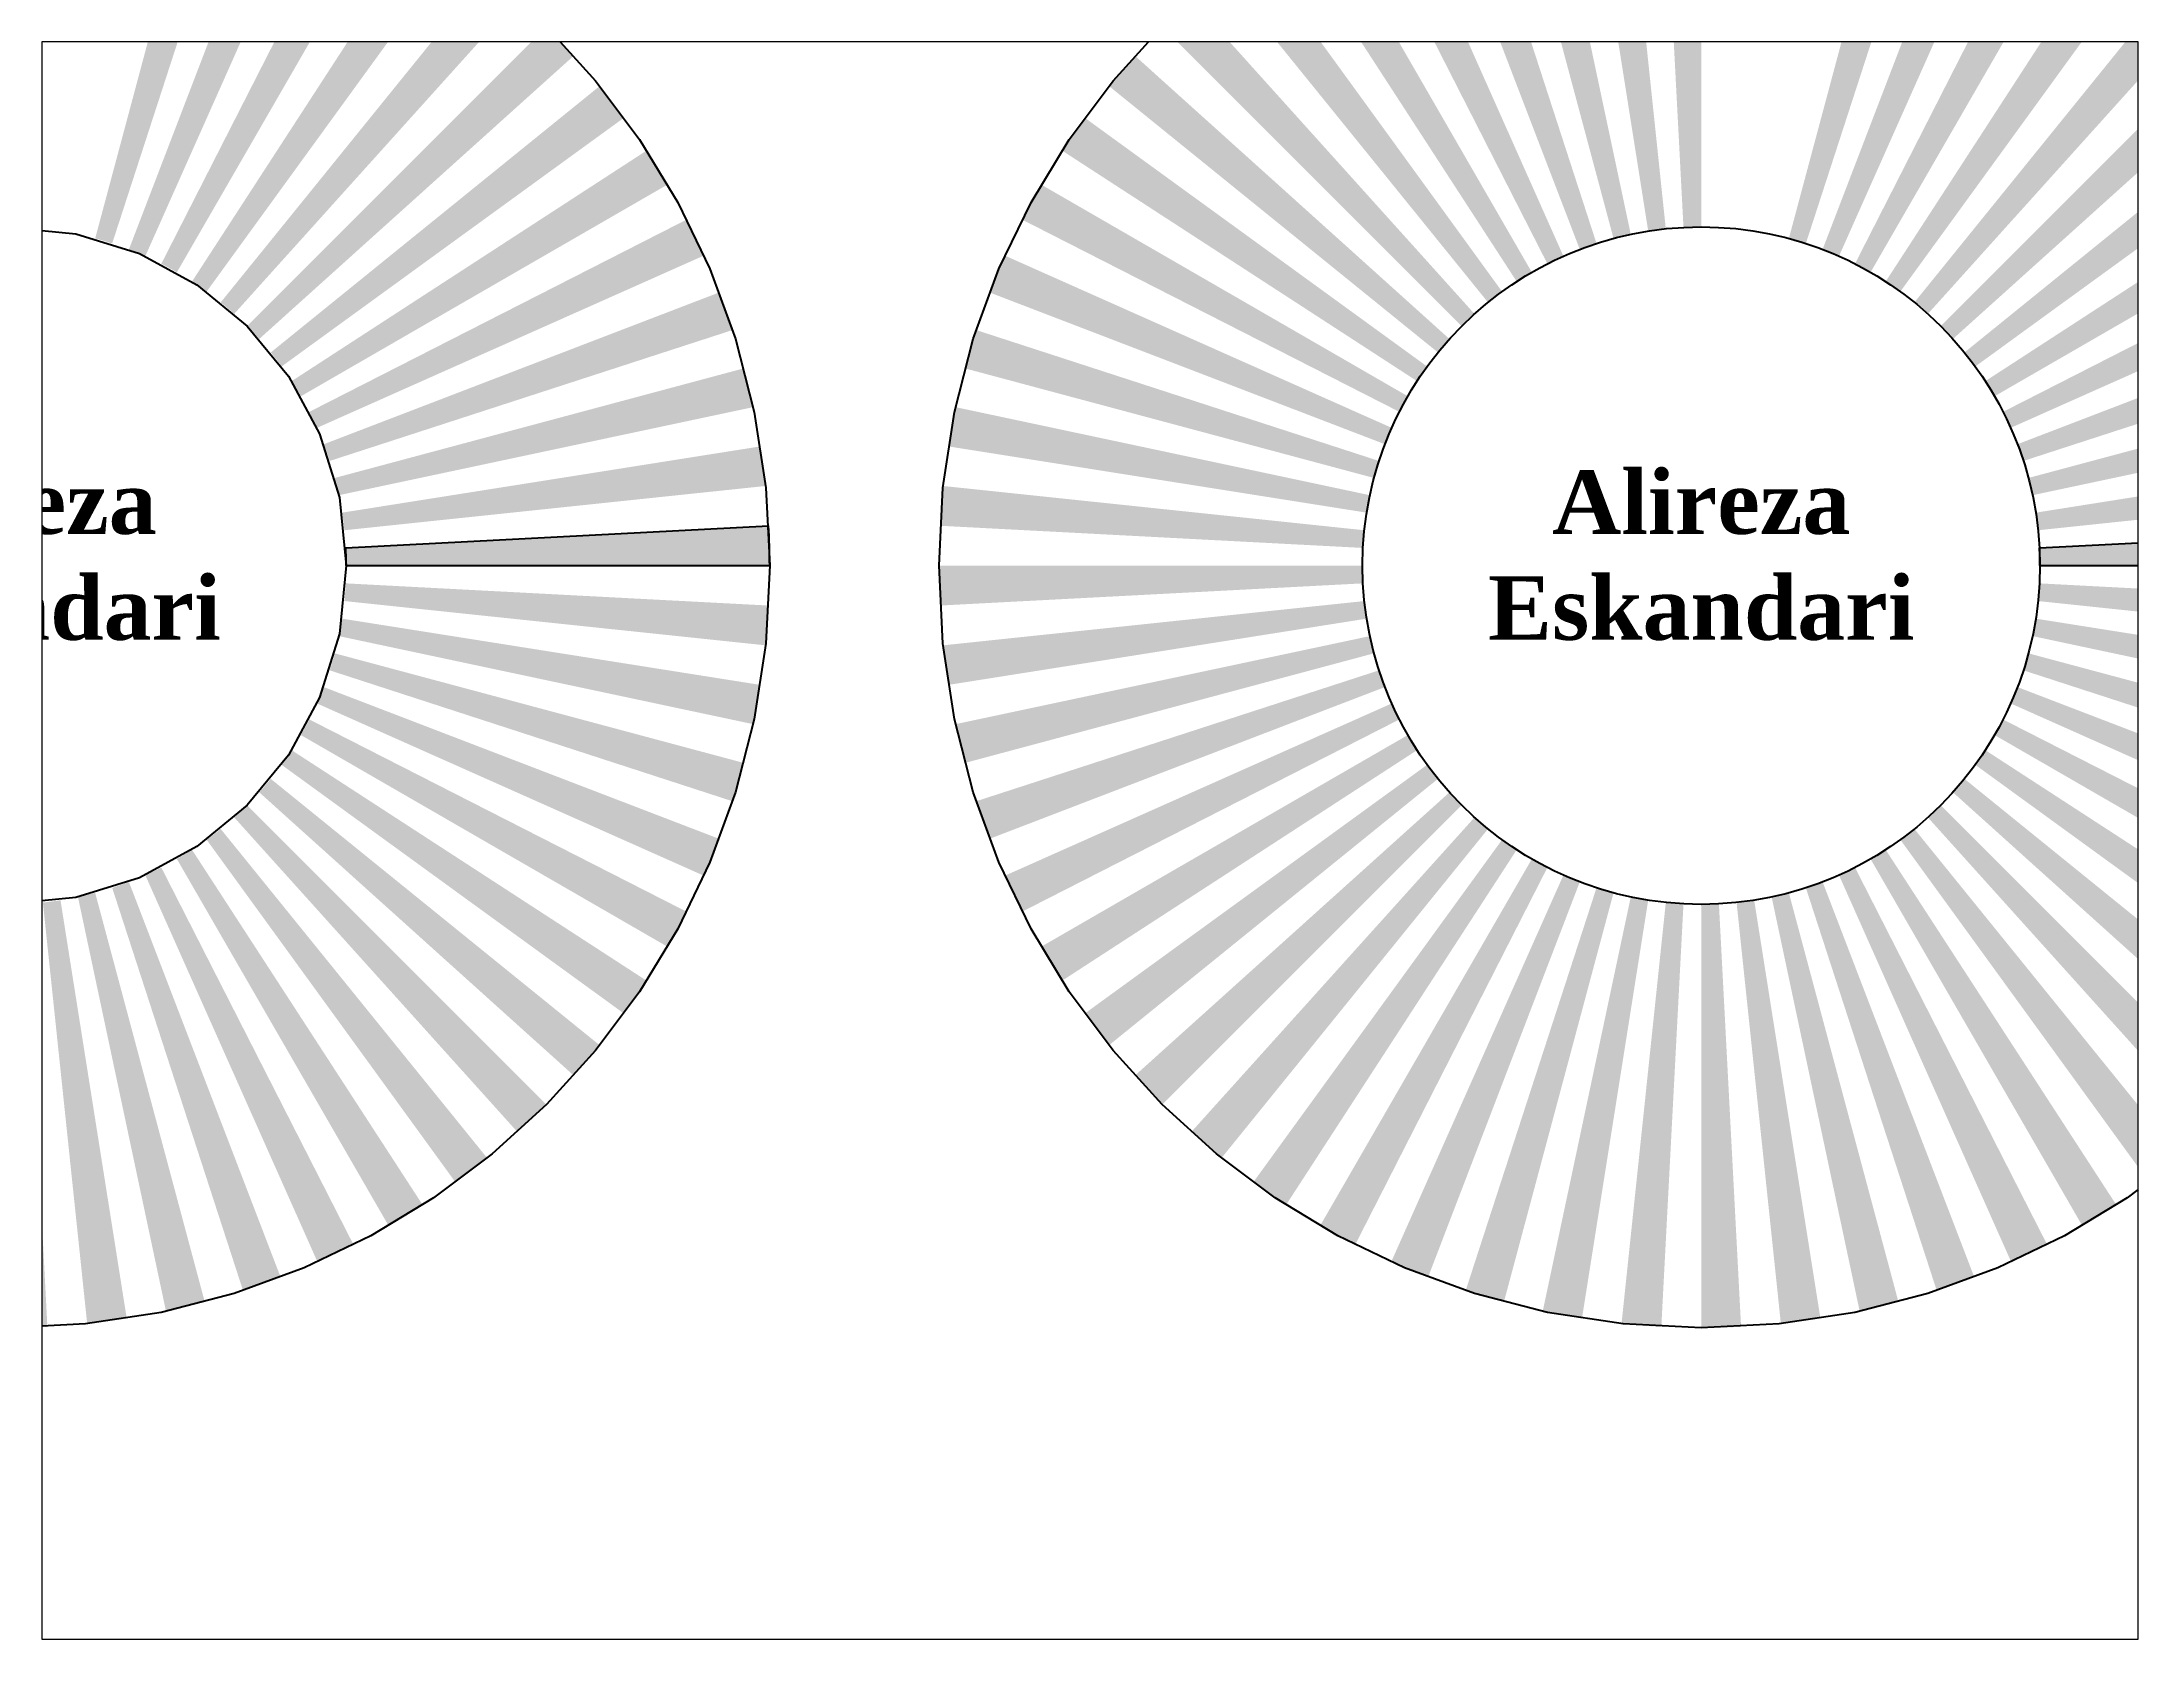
# Paper-space layout 'Layout2' of a CAD drawing. Header units: millimetres. Extents: x 1.05 to 9.45, y 0.8 to 7.2.
# The model-space entities are those that its viewports show. They can reach past a viewport. Long polylines and large blocks are cut down to what shows.
import ezdxf

# ---------------------------------------------------------------- set-up
doc = ezdxf.new("R2010")
doc.units = ezdxf.units.MM
doc.header["$MEASUREMENT"] = 0
doc.styles.get("Standard").update_dxf_attribs({"font": 'arial.ttf'})

msp = doc.modelspace()

# ---------------------------------------------------------------- hatches: boundary and pattern name
h = msp.add_hatch(color=250)
h.dxf.hatch_style = 1
h.paths.add_polyline_path([(-3.763, 35.803, 0.013091), (-5.632, 35.557), (-2.503, 15.803, -0.013091), (-1.672, 15.912)])
h = msp.add_hatch(color=250)
h.dxf.hatch_style = 1
h.paths.add_polyline_path([(0, 36, 0.013091), (-1.884, 35.951), (-0.837, 15.978, -0.013091), (0, 16)])
h = msp.add_hatch(color=250)
h.dxf.hatch_style = 1
h.paths.add_polyline_path([(-68.875, 34.238, 0.013091), (-70.683, 34.773), (-75.859, 15.455, -0.013091), (-75.056, 15.217)])
h = msp.add_hatch(color=250)
h.dxf.hatch_style = 1
h.paths.add_polyline_path([(-7.485, 35.213, 0.013091), (-9.317, 34.773), (-4.141, 15.455, -0.013091), (-3.327, 15.65)])
h = msp.add_hatch(color=250)
h.dxf.hatch_style = 1
h.paths.add_polyline_path([(11.125, 34.238, 0.013091), (9.317, 34.773), (4.141, 15.455, -0.013091), (4.944, 15.217)])
h = msp.add_hatch(color=250)
h.dxf.hatch_style = 1
h.paths.add_polyline_path([(-11.125, 34.238, 0.013091), (-12.901, 33.609), (-5.734, 14.937, -0.013091), (-4.944, 15.217)])
h = msp.add_hatch(color=250)
h.dxf.hatch_style = 1
h.paths.add_polyline_path([(-65.357, 32.888, 0.013091), (-67.099, 33.609), (-74.266, 14.937, -0.013091), (-73.492, 14.617)])
h = msp.add_hatch(color=250)
h.dxf.hatch_style = 1
h.paths.add_polyline_path([(-14.643, 32.888, 0.013091), (-16.344, 32.076), (-7.264, 14.256, -0.013091), (-6.508, 14.617)])
h = msp.add_hatch(color=250)
h.dxf.hatch_style = 1
h.paths.add_polyline_path([(14.643, 32.888, 0.013091), (12.901, 33.609), (5.734, 14.937, -0.013091), (6.508, 14.617)])
h = msp.add_hatch(color=250)
h.dxf.hatch_style = 1
h.paths.add_polyline_path([(-62, 31.177, 0.013091), (-63.656, 32.076), (-72.736, 14.256, -0.013091), (-72, 13.856)])
h = msp.add_hatch(color=250)
h.dxf.hatch_style = 1
h.paths.add_polyline_path([(18, 31.177, 0.013091), (16.344, 32.076), (7.264, 14.256, -0.013091), (8, 13.856)])
h = msp.add_hatch(color=250)
h.dxf.hatch_style = 1
h.paths.add_polyline_path([(-18, 31.177, 0.013091), (-19.607, 30.192), (-8.714, 13.419, -0.013091), (-8, 13.856)])
h = msp.add_hatch(color=250)
h.dxf.hatch_style = 1
h.paths.add_polyline_path([(-58.84, 29.125, 0.013091), (-60.393, 30.192), (-71.286, 13.419, -0.013091), (-70.595, 12.944)])
h = msp.add_hatch(color=250)
h.dxf.hatch_style = 1
h.paths.add_polyline_path([(21.16, 29.125, 0.013091), (19.607, 30.192), (8.714, 13.419, -0.013091), (9.405, 12.944)])
h = msp.add_hatch(color=250)
h.dxf.hatch_style = 1
h.paths.add_polyline_path([(-21.16, 29.125, 0.013091), (-22.656, 27.977), (-10.069, 12.434, -0.013091), (-9.405, 12.944)])
h = msp.add_hatch(color=250)
h.dxf.hatch_style = 1
h.paths.add_polyline_path([(-55.911, 26.753, 0.013091), (-57.344, 27.977), (-69.931, 12.434, -0.013091), (-69.294, 11.89)])
h = msp.add_hatch(color=250)
h.dxf.hatch_style = 1
h.paths.add_polyline_path([(24.089, 26.753, 0.013091), (22.656, 27.977), (10.069, 12.434, -0.013091), (10.706, 11.89)])
h = msp.add_hatch(color=250)
h.dxf.hatch_style = 1
h.paths.add_polyline_path([(-24.089, 26.753, 0.013091), (-25.456, 25.456), (-11.314, 11.314, -0.013091), (-10.706, 11.89)])
h = msp.add_hatch(color=250)
h.dxf.hatch_style = 1
h.paths.add_polyline_path([(-53.247, 24.089, 0.013091), (-54.544, 25.456), (-68.686, 11.314, -0.013091), (-68.11, 10.706)])
h = msp.add_hatch(color=250)
h.dxf.hatch_style = 1
h.paths.add_polyline_path([(26.753, 24.089, 0.013091), (25.456, 25.456), (11.314, 11.314, -0.013091), (11.89, 10.706)])
h = msp.add_hatch(color=250)
h.dxf.hatch_style = 1
h.paths.add_polyline_path([(-26.753, 24.089, 0.013091), (-27.977, 22.656), (-12.434, 10.069, -0.013091), (-11.89, 10.706)])
h = msp.add_hatch(color=250)
h.dxf.hatch_style = 1
h.paths.add_polyline_path([(-50.875, 21.16, 0.013091), (-52.023, 22.656), (-67.566, 10.069, -0.013091), (-67.056, 9.405)])
h = msp.add_hatch(color=250)
h.dxf.hatch_style = 1
h.paths.add_polyline_path([(29.125, 21.16, 0.013091), (27.977, 22.656), (12.434, 10.069, -0.013091), (12.944, 9.405)])
h = msp.add_hatch(color=250)
h.dxf.hatch_style = 1
h.paths.add_polyline_path([(-29.125, 21.16, 0.013091), (-30.192, 19.607), (-13.419, 8.714, -0.013091), (-12.944, 9.405)])
h = msp.add_hatch(color=250)
h.dxf.hatch_style = 1
h.paths.add_polyline_path([(-48.823, 18, 0.013091), (-49.808, 19.607), (-66.581, 8.714, -0.013091), (-66.144, 8)])
h = msp.add_hatch(color=250)
h.dxf.hatch_style = 1
h.paths.add_polyline_path([(31.177, 18, 0.013091), (30.192, 19.607), (13.419, 8.714, -0.013091), (13.856, 8)])
h = msp.add_hatch(color=250)
h.dxf.hatch_style = 1
h.paths.add_polyline_path([(-31.177, 18, 0.013091), (-32.076, 16.344), (-14.256, 7.264, -0.013091), (-13.856, 8)])
h = msp.add_hatch(color=250)
h.dxf.hatch_style = 1
h.paths.add_polyline_path([(-47.112, 14.643, 0.013091), (-47.924, 16.344), (-65.744, 7.264, -0.013091), (-65.383, 6.508)])
h = msp.add_hatch(color=250)
h.dxf.hatch_style = 1
h.paths.add_polyline_path([(32.888, 14.643, 0.013091), (32.076, 16.344), (14.256, 7.264, -0.013091), (14.617, 6.508)])
h = msp.add_hatch(color=250)
h.dxf.hatch_style = 1
h.paths.add_polyline_path([(-32.888, 14.643, 0.013091), (-33.609, 12.901), (-14.937, 5.734, -0.013091), (-14.617, 6.508)])
h = msp.add_hatch(color=250)
h.dxf.hatch_style = 1
h.paths.add_polyline_path([(-45.762, 11.125, 0.013091), (-46.391, 12.901), (-65.063, 5.734, -0.013091), (-64.783, 4.944)])
h = msp.add_hatch(color=250)
h.dxf.hatch_style = 1
h.paths.add_polyline_path([(34.238, 11.125, 0.013091), (33.609, 12.901), (14.937, 5.734, -0.013091), (15.217, 4.944)])
h = msp.add_hatch(color=250)
h.dxf.hatch_style = 1
h.paths.add_polyline_path([(-34.238, 11.125, 0.013091), (-34.773, 9.317), (-15.455, 4.141, -0.013091), (-15.217, 4.944)])
h = msp.add_hatch(color=250)
h.dxf.hatch_style = 1
h.paths.add_polyline_path([(-44.787, 7.485, 0.013091), (-45.227, 9.317), (-64.545, 4.141, -0.013091), (-64.35, 3.327)])
h = msp.add_hatch(color=250)
h.dxf.hatch_style = 1
h.paths.add_polyline_path([(35.213, 7.485, 0.013091), (34.773, 9.317), (15.455, 4.141, -0.013091), (15.65, 3.327)])
h = msp.add_hatch(color=250)
h.dxf.hatch_style = 1
h.paths.add_polyline_path([(-35.213, 7.485, 0.013091), (-35.557, 5.632), (-15.803, 2.503, -0.013091), (-15.65, 3.327)])
h = msp.add_hatch(color=250)
h.dxf.hatch_style = 1
h.paths.add_polyline_path([(-44.197, 3.763, 0.013091), (-44.443, 5.632), (-64.197, 2.503, -0.013091), (-64.088, 1.672)])
h = msp.add_hatch(color=250)
h.dxf.hatch_style = 1
h.paths.add_polyline_path([(35.803, 3.763, 0.013091), (35.557, 5.632), (15.803, 2.503, -0.013091), (15.912, 1.672)])
h = msp.add_hatch(color=250)
h.dxf.hatch_style = 1
h.paths.add_polyline_path([(-35.803, 3.763, 0.013091), (-35.951, 1.884), (-15.978, 0.837, -0.013091), (-15.912, 1.672)])
h = msp.add_hatch(color=250)
h.dxf.hatch_style = 1
h.paths.add_polyline_path([(-44, 0, 0.013091), (-44.049, 1.884), (-64.022, 0.837, -0.013091), (-64, 0)])
h = msp.add_hatch(color=250)
h.dxf.hatch_style = 1
h.paths.add_polyline_path([(36, 0, 0.013091), (35.951, 1.884), (15.978, 0.837, -0.013091), (16, 0)])
h = msp.add_hatch(color=250)
h.dxf.hatch_style = 1
h.paths.add_polyline_path([(-36, 0, 0.013091), (-35.951, -1.884), (-15.978, -0.837, -0.013091), (-16, 0)])
h = msp.add_hatch(color=250)
h.dxf.hatch_style = 1
h.paths.add_polyline_path([(-44.197, -3.763, 0.013091), (-44.049, -1.884), (-64.022, -0.837, -0.013091), (-64.088, -1.672)])
h = msp.add_hatch(color=250)
h.dxf.hatch_style = 1
h.paths.add_polyline_path([(35.803, -3.763, 0.013091), (35.951, -1.884), (15.978, -0.837, -0.013091), (15.912, -1.672)])
h = msp.add_hatch(color=250)
h.dxf.hatch_style = 1
h.paths.add_polyline_path([(-35.803, -3.763, 0.013091), (-35.557, -5.632), (-15.803, -2.503, -0.013091), (-15.912, -1.672)])
h = msp.add_hatch(color=250)
h.dxf.hatch_style = 1
h.paths.add_polyline_path([(-44.787, -7.485, 0.013091), (-44.443, -5.632), (-64.197, -2.503, -0.013091), (-64.35, -3.327)])
h = msp.add_hatch(color=250)
h.dxf.hatch_style = 1
h.paths.add_polyline_path([(35.213, -7.485, 0.013091), (35.557, -5.632), (15.803, -2.503, -0.013091), (15.65, -3.327)])
h = msp.add_hatch(color=250)
h.dxf.hatch_style = 1
h.paths.add_polyline_path([(-35.213, -7.485, 0.013091), (-34.773, -9.317), (-15.455, -4.141, -0.013091), (-15.65, -3.327)])
h = msp.add_hatch(color=250)
h.dxf.hatch_style = 1
h.paths.add_polyline_path([(-45.762, -11.125, 0.013091), (-45.227, -9.317), (-64.545, -4.141, -0.013091), (-64.783, -4.944)])
h = msp.add_hatch(color=250)
h.dxf.hatch_style = 1
h.paths.add_polyline_path([(-34.238, -11.125, 0.013091), (-33.609, -12.901), (-14.937, -5.734, -0.013091), (-15.217, -4.944)])
h = msp.add_hatch(color=250)
h.dxf.hatch_style = 1
h.paths.add_polyline_path([(34.238, -11.125, 0.013091), (34.773, -9.317), (15.455, -4.141, -0.013091), (15.217, -4.944)])
h = msp.add_hatch(color=250)
h.dxf.hatch_style = 1
h.paths.add_polyline_path([(-47.112, -14.643, 0.013091), (-46.391, -12.901), (-65.063, -5.734, -0.013091), (-65.383, -6.508)])
h = msp.add_hatch(color=250)
h.dxf.hatch_style = 1
h.paths.add_polyline_path([(32.888, -14.643, 0.013091), (33.609, -12.901), (14.937, -5.734, -0.013091), (14.617, -6.508)])
h = msp.add_hatch(color=250)
h.dxf.hatch_style = 1
h.paths.add_polyline_path([(-32.888, -14.643, 0.013091), (-32.076, -16.344), (-14.256, -7.264, -0.013091), (-14.617, -6.508)])
h = msp.add_hatch(color=250)
h.dxf.hatch_style = 1
h.paths.add_polyline_path([(-48.823, -18, 0.013091), (-47.924, -16.344), (-65.744, -7.264, -0.013091), (-66.144, -8)])
h = msp.add_hatch(color=250)
h.dxf.hatch_style = 1
h.paths.add_polyline_path([(31.177, -18, 0.013091), (32.076, -16.344), (14.256, -7.264, -0.013091), (13.856, -8)])
h = msp.add_hatch(color=250)
h.dxf.hatch_style = 1
h.paths.add_polyline_path([(-50.875, -21.16, 0.013091), (-49.808, -19.607), (-66.581, -8.714, -0.013091), (-67.056, -9.405)])
h = msp.add_hatch(color=250)
h.dxf.hatch_style = 1
h.paths.add_polyline_path([(-31.177, -18, 0.013091), (-30.192, -19.607), (-13.419, -8.714, -0.013091), (-13.856, -8)])
h = msp.add_hatch(color=250)
h.dxf.hatch_style = 1
h.paths.add_polyline_path([(29.125, -21.16, 0.013091), (30.192, -19.607), (13.419, -8.714, -0.013091), (12.944, -9.405)])
h = msp.add_hatch(color=250)
h.dxf.hatch_style = 1
h.paths.add_polyline_path([(-29.125, -21.16, 0.013091), (-27.977, -22.656), (-12.434, -10.069, -0.013091), (-12.944, -9.405)])
h = msp.add_hatch(color=250)
h.dxf.hatch_style = 1
h.paths.add_polyline_path([(-53.247, -24.089, 0.013091), (-52.023, -22.656), (-67.566, -10.069, -0.013091), (-68.11, -10.706)])
h = msp.add_hatch(color=250)
h.dxf.hatch_style = 1
h.paths.add_polyline_path([(-26.753, -24.089, 0.013091), (-25.456, -25.456), (-11.314, -11.314, -0.013091), (-11.89, -10.706)])
h = msp.add_hatch(color=250)
h.dxf.hatch_style = 1
h.paths.add_polyline_path([(26.753, -24.089, 0.013091), (27.977, -22.656), (12.434, -10.069, -0.013091), (11.89, -10.706)])
h = msp.add_hatch(color=250)
h.dxf.hatch_style = 1
h.paths.add_polyline_path([(-55.911, -26.753, 0.013091), (-54.544, -25.456), (-68.686, -11.314, -0.013091), (-69.294, -11.89)])
h = msp.add_hatch(color=250)
h.dxf.hatch_style = 1
h.paths.add_polyline_path([(24.089, -26.753, 0.013091), (25.456, -25.456), (11.314, -11.314, -0.013091), (10.706, -11.89)])
h = msp.add_hatch(color=250)
h.dxf.hatch_style = 1
h.paths.add_polyline_path([(-58.84, -29.125, 0.013091), (-57.344, -27.977), (-69.931, -12.434, -0.013091), (-70.595, -12.944)])
h = msp.add_hatch(color=250)
h.dxf.hatch_style = 1
h.paths.add_polyline_path([(-24.089, -26.753, 0.013091), (-22.656, -27.977), (-10.069, -12.434, -0.013091), (-10.706, -11.89)])
h = msp.add_hatch(color=250)
h.dxf.hatch_style = 1
h.paths.add_polyline_path([(21.16, -29.125, 0.013091), (22.656, -27.977), (10.069, -12.434, -0.013091), (9.405, -12.944)])
h = msp.add_hatch(color=250)
h.dxf.hatch_style = 1
h.paths.add_polyline_path([(-62, -31.177, 0.013091), (-60.393, -30.192), (-71.286, -13.419, -0.013091), (-72, -13.856)])
h = msp.add_hatch(color=250)
h.dxf.hatch_style = 1
h.paths.add_polyline_path([(-21.16, -29.125, 0.013091), (-19.607, -30.192), (-8.714, -13.419, -0.013091), (-9.405, -12.944)])
h = msp.add_hatch(color=250)
h.dxf.hatch_style = 1
h.paths.add_polyline_path([(-18, -31.177, 0.013091), (-16.344, -32.076), (-7.264, -14.256, -0.013091), (-8, -13.856)])
h = msp.add_hatch(color=250)
h.dxf.hatch_style = 1
h.paths.add_polyline_path([(18, -31.177, 0.013091), (19.607, -30.192), (8.714, -13.419, -0.013091), (8, -13.856)])
h = msp.add_hatch(color=250)
h.dxf.hatch_style = 1
h.paths.add_polyline_path([(-65.357, -32.888, 0.013091), (-63.656, -32.076), (-72.736, -14.256, -0.013091), (-73.492, -14.617)])
h = msp.add_hatch(color=250)
h.dxf.hatch_style = 1
h.paths.add_polyline_path([(-14.643, -32.888, 0.013091), (-12.901, -33.609), (-5.734, -14.937, -0.013091), (-6.508, -14.617)])
h = msp.add_hatch(color=250)
h.dxf.hatch_style = 1
h.paths.add_polyline_path([(14.643, -32.888, 0.013091), (16.344, -32.076), (7.264, -14.256, -0.013091), (6.508, -14.617)])
h = msp.add_hatch(color=250)
h.dxf.hatch_style = 1
h.paths.add_polyline_path([(-76.237, -35.803, 0.013091), (-74.368, -35.557), (-77.497, -15.803, -0.013091), (-78.328, -15.912)])
h = msp.add_hatch(color=250)
h.dxf.hatch_style = 1
h.paths.add_polyline_path([(-72.515, -35.213, 0.013091), (-70.683, -34.773), (-75.859, -15.455, -0.013091), (-76.673, -15.65)])
h = msp.add_hatch(color=250)
h.dxf.hatch_style = 1
h.paths.add_polyline_path([(-68.875, -34.238, 0.013091), (-67.099, -33.609), (-74.266, -14.937, -0.013091), (-75.056, -15.217)])
h = msp.add_hatch(color=250)
h.dxf.hatch_style = 1
h.paths.add_polyline_path([(-11.125, -34.238, 0.013091), (-9.317, -34.773), (-4.141, -15.455, -0.013091), (-4.944, -15.217)])
h = msp.add_hatch(color=250)
h.dxf.hatch_style = 1
h.paths.add_polyline_path([(-7.485, -35.213, 0.013091), (-5.632, -35.557), (-2.503, -15.803, -0.013091), (-3.327, -15.65)])
h = msp.add_hatch(color=250)
h.dxf.hatch_style = 1
h.paths.add_polyline_path([(3.763, -35.803, 0.013091), (5.632, -35.557), (2.503, -15.803, -0.013091), (1.672, -15.912)])
h = msp.add_hatch(color=250)
h.dxf.hatch_style = 1
h.paths.add_polyline_path([(7.485, -35.213, 0.013091), (9.317, -34.773), (4.141, -15.455, -0.013091), (3.327, -15.65)])
h = msp.add_hatch(color=250)
h.dxf.hatch_style = 1
h.paths.add_polyline_path([(11.125, -34.238, 0.013091), (12.901, -33.609), (5.734, -14.937, -0.013091), (4.944, -15.217)])
h = msp.add_hatch(color=250)
h.dxf.hatch_style = 1
h.paths.add_polyline_path([(-80, -36, 0.013091), (-78.116, -35.951), (-79.163, -15.978, -0.013091), (-80, -16)])
h = msp.add_hatch(color=250)
h.dxf.hatch_style = 1
h.paths.add_polyline_path([(-3.763, -35.803, 0.013091), (-1.884, -35.951), (-0.837, -15.978, -0.013091), (-1.672, -15.912)])
h = msp.add_hatch(color=250)
h.dxf.hatch_style = 1
h.paths.add_polyline_path([(0, -36, 0.013091), (1.884, -35.951), (0.837, -15.978, -0.013091), (0, -16)])

# ---------------------------------------------------------------- linework, layer by layer
at = {"color": 250}
for p, q in [((-64.022, 0.837), (-44.049, 1.884)), ((15.978, 0.837), (35.951, 1.884)), ((-64, 0), (-44, 0)), ((16, 0), (36, 0))]:
    msp.add_line(p, q, dxfattribs=at)
for centre, radius in [((-80, 0), 36), ((0, 0), 36), ((-80, 0), 16), ((0, 0), 16)]:
    msp.add_circle(centre, radius)
for centre, radius in [((-80, 0), 36), ((-80, 0), 16), ((0, 0), 16)]:
    msp.add_arc(centre, radius, 0, 3, dxfattribs=at)

# ---------------------------------------------------------------- texts
at = {"char_height": 3, "attachment_point": 1}
for insert in [(-89, 4.5), (-9, 4.5)]:
    msp.add_mtext_dynamic_manual_height_columns('\\pxqc;{\\fTimes New Roman|b1|i0|c0|p18;\\C250;Alireza Eskandari}', width=18, gutter_width=1, heights=[8.078], dxfattribs=dict(at, insert=insert))

psp = doc.layouts.new('Layout2')

# ---------------------------------------------------------------- viewports
at = {"layer": '0'}
psp.add_viewport(center=(5.25, 4), size=(8.4, 6.4), view_center_point=(-28.8695, -12.9816), view_height=75.436371, dxfattribs=at)

doc.saveas('drawing.dxf')
